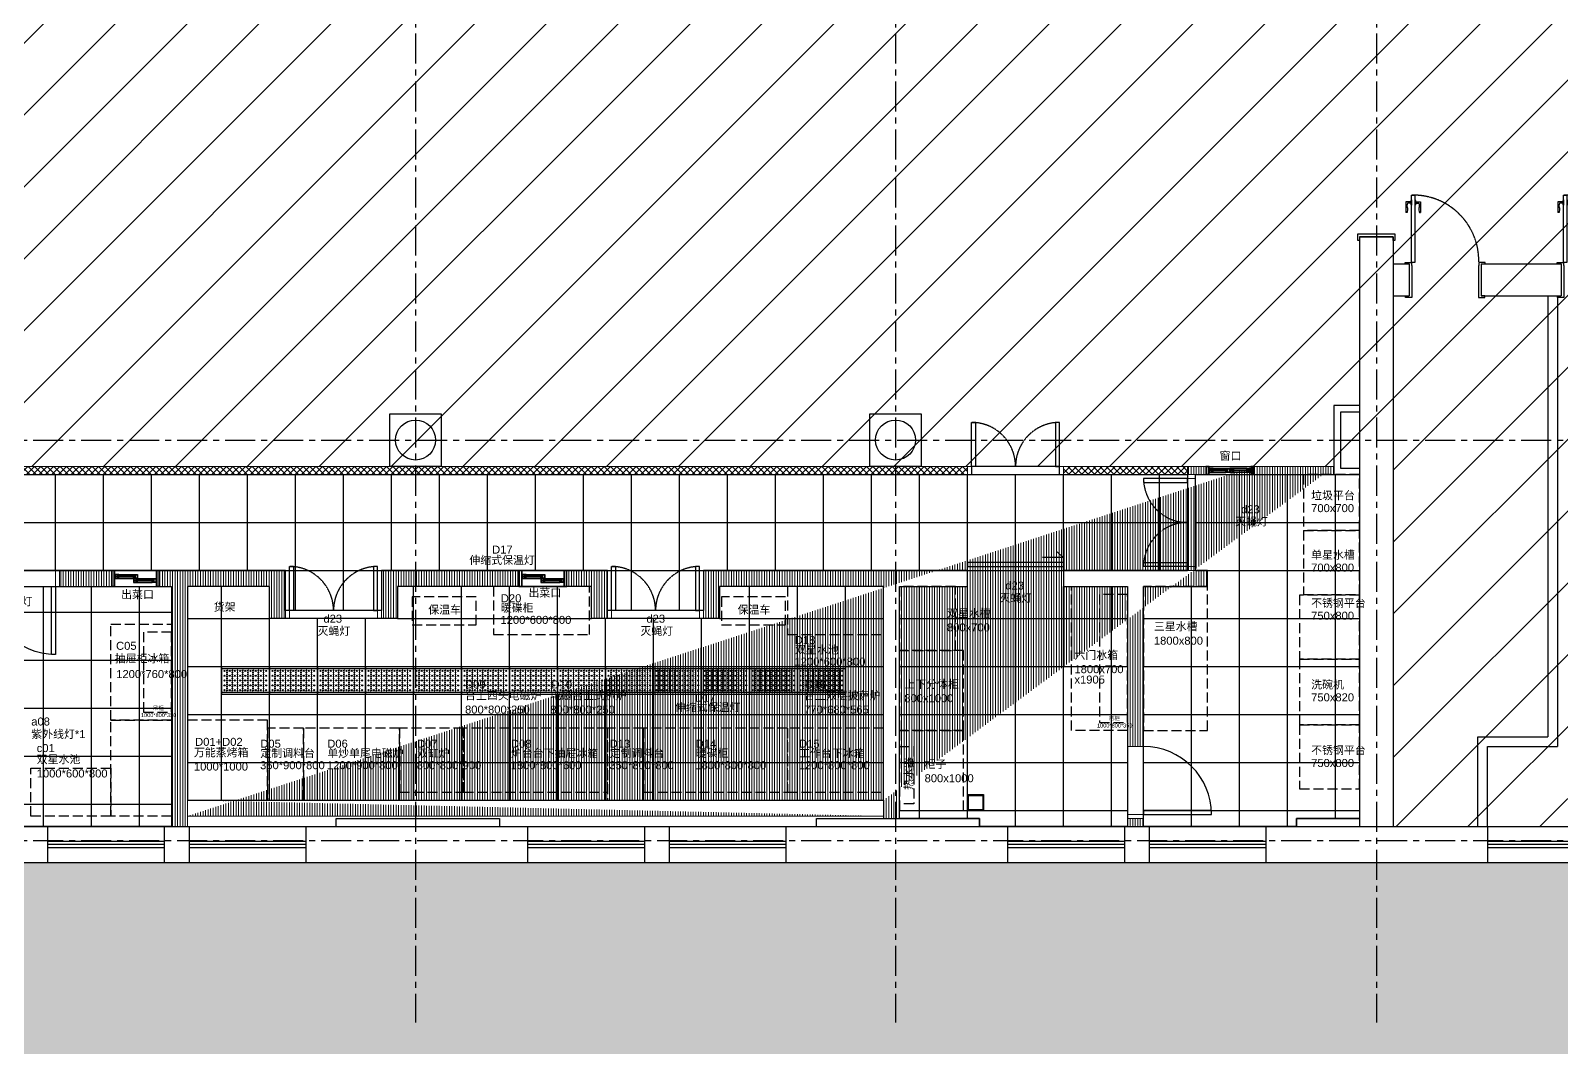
# Model space of a CAD drawing. Header units: millimetres. Extents: x -6033 to 120673, y -4970 to 90533.
# Drawn here: x 73569 to 92702, y 63631 to 76336 of the extents above; entities that cross this region are included whole.
import ezdxf

# ---------------------------------------------------------------- set-up
doc = ezdxf.new("R2010")
doc.units = ezdxf.units.MM
for name, pattern in [('I-AR$0$CENTER', [2, 1.25, -0.25, 0.25, -0.25]), ('I-AR$0$DASH', [0.35, 0.25, -0.1]), ('I-PLAN$0$ACAD_ISO02W100', [15, 12, -3]), ('I-PLAN$0$DASH', [0.35, 0.25, -0.1]), ('I-PLAN$0$I-PLAN$0$DASH', [0.35, 0.25, -0.1])]:
    doc.linetypes.add(name, pattern=pattern)
for name, color, linetype in [('I-AR$0$1-窗', 2, 'Continuous'), ('I-AR$0$9-填充', 8, 'Continuous'), ('I-AR$0$A-stairs', 2, 'Continuous'), ('I-AR$0$D-BASE-INTWALL', 1, 'Continuous'), ('I-AR$0$D-BASE-WALL', 4, 'Continuous'), ('I-AR$0$I—平面—装饰面层线', 4, 'Continuous'), ('I-AR$0$I—平面—门', 1, 'Continuous'), ('I-FLOOR$0$I-FC', 2, 'Continuous'), ('I-FLOOR$0$I-FC-HATCH', 8, 'Continuous'), ('I-FLOOR$0$I-FC-地沟', 8, 'Continuous'), ('I-PLAN$0$I-PL-DOOR', 2, 'Continuous'), ('I-PLAN$0$I-PL-FURN', 1, 'I-PLAN$0$DASH'), ('I-PLAN$0$I-PLAN$0$I-PL-FURN', 1, 'I-PLAN$0$I-PLAN$0$DASH'), ('I-PLAN$0$I—平面—门', 1, 'Continuous'), ('I-PLAN$0$L-ELEV-MARK', 253, 'Continuous')]:
    doc.layers.add(name, color=color, linetype=linetype)
for name, color, linetype, lineweight in [('I-AR$0$GZET_COL_GRID_1-200_轴线', 8, 'I-AR$0$CENTER', 25), ('I-AR$0$I-SCOPE', 252, 'Continuous', 35), ('I-PLAN$0$_ACM-A-WALL-HACH', 251, 'Continuous', 9), ('I-PLAN$0$I-PL-WALL-FHINISH', 73, 'Continuous', 13), ('I-PLAN$0$I-WALL', 6, 'Continuous', 13)]:
    doc.layers.add(name, color=color, linetype=linetype, lineweight=lineweight)
doc.styles.add('I-PLAN$0$Arial', font='ARIALUNI.ttf')
doc.styles.add('I-PLAN$0$I-PLAN$0$Arial', font='ARIALUNI.ttf')
pattern_1 = [(135.545657, (-1830, -52.47619), (-539.999994128, 530.00000522), [7.07139, -1477.92019]), (45, (-1840, -52.476), (20, 10), [7.00372, -21.28055]), (135.545657, (-1840, -52.47619), (-539.999994128, 530.00000522), [7.07139, -1477.92019]), (45, (-1850, -52.476), (20, 10), [7.00372, -21.28055])]

# ---------------------------------------------------------------- blocks, each defined once
blk = doc.blocks.new('I-AR$0$chuanghu1')
for p, q in [((0, 3230), (450, 3230)), ((0, 1770), (450, 1770)), ((0, 1460), (450, 1460)), ((0, 0), (450, 0))]:
    blk.add_line(p, q)
at = {"layer": 'I-AR$0$1-窗'}
for p, q in [((185, 3230), (185, 1770)), ((225, 3230), (225, 1770)), ((265, 3230), (265, 1770)), ((185, 1460), (185, 0)), ((225, 1460), (225, 0)), ((265, 1460), (265, 0))]:
    blk.add_line(p, q, dxfattribs=at)
blk = doc.blocks.new('*U271')
at = {"layer": 'I-AR$0$I—平面—装饰面层线'}
for p, q in [((-35, 120), (-35, -280)), ((865, 120), (865, -280))]:
    blk.add_line(p, q, dxfattribs=at)
for points in [[(-35, 120), (-85, 120), (-85, 140), (-5, 140), (-5, 100), (0, 100), (0, -300), (-80, -300), (-80, -280), (-35, -280)], [(865, 120), (915, 120), (915, 140), (835, 140), (835, 100), (830, 100), (830, -300), (910, -300), (910, -280), (865, -280)]]:
    blk.add_lwpolyline(points, dxfattribs=at)
at = {"layer": 'I-AR$0$I—平面—门'}
for p, q in [((-76, 898), (-76, 765)), ((-16, 898), (-76, 898)), ((-16, 878), (-56, 878)), ((-16, 915), (-16, 861)), ((-16, 915), (-11, 915)), ((-11, 861), (-16, 861)), ((-11, 923), (-11, 853)), ((-11, 923), (-5, 923)), ((-5, 853), (-11, 853)), ((-5, 923), (-5, 853)), ((35, 923), (35, 853)), ((41, 923), (35, 923)), ((35, 853), (41, 853)), ((41, 923), (41, 853)), ((46, 915), (41, 915)), ((41, 861), (46, 861)), ((46, 915), (46, 861)), ((46, 898), (106, 898)), ((46, 878), (86, 878)), ((106, 898), (106, 765)), ((-62, 765), (-76, 765)), ((92, 765), (106, 765))]:
    blk.add_line(p, q, dxfattribs=at)
blk.add_lwpolyline([(-5, 140), (-5, 980), (35, 980), (35, 140)], close=True, dxfattribs=at)
for points in [[(-56, 878, 0.208715), (-56, 817, -0.061819), (-62, 765, -10.704779)], [(86, 878, -0.208715), (85, 817, 0.061819), (92, 765, 10.704779)]]:
    blk.add_lwpolyline(points, format="xyb", dxfattribs=at)
at = {"layer": 'I-AR$0$I—平面—门', "color": 252, "linetype": 'I-AR$0$DASH', "ltscale": 5}
blk.add_arc((17, 162), 818, 358.7056, 91.2944, dxfattribs=at)
blk = doc.blocks.new('I-AR$0$海龙_1211170131')
at = {"layer": 'I-AR$0$GZET_COL_GRID_1-200_轴线', "ltscale": 300}
for p, q in [((78155, 86275), (78155, 63715)), ((84155, 86275), (84155, 63715)), ((90165, 86275), (90165, 63715)), ((-2225, 70995), (116415, 70995)), ((-2225, 65990), (116415, 65990))]:
    blk.add_line(p, q, dxfattribs=at)
blk = doc.blocks.new('I-AR')
at = {"layer": 'I-AR$0$9-填充'}
h = blk.add_hatch(dxfattribs=at)
h.set_pattern_fill('GRASS', color=256, scale=20)
h.set_pattern_definition([(90, (-273251.65, 190733.45), (-359.21024, 359.21024), [95.25, -623.1705]), (45, (-273251.65, 190733.45), (-359.21024, 359.21024), [95.25, -412.75]), (135, (-273251.65, 190733.45), (-359.21024, -359.21024), [95.25, -412.75])])
edge = h.paths.add_edge_path()
edge.add_line((96200, 65940), (67080, 65940))
edge.add_line((67080, 65940), (67099, 65404))
edge.add_arc((66801, 58351), 7060, 59.5558, 87.581, ccw=False)
edge.add_arc((66906, 58690), 6714, -7.2153, 58.8665, ccw=False)
edge.add_arc((66662, 58633), 6950, 311.2034, 353.5092, ccw=False)
edge.add_line((71240, 53404), (71240, 51864))
edge.add_arc((67179, 51841), 4061, -50.8069, 0.3254, ccw=False)
edge.add_arc((73234, 55945), 8047, 244.3074, 262.381)
edge.add_arc((72594, 52652), 4702, 264.7896, 298.7985)
edge.add_arc((72621, 53742), 5671, 293.2518, 330.6093)
edge.add_arc((73251, 52752), 4669, 337.4147, 357.6495)
edge.add_arc((84682, 51783), 6810, 142.3865, 173.4424, ccw=False)
edge.add_arc((84374, 52143), 6348, 93.1554, 143.2683, ccw=False)
edge.add_arc((84659, 52466), 6048, 43.8732, 96.0179, ccw=False)
edge.add_arc((84453, 51890), 6601, -39.7996, 46.2428, ccw=False)
edge.add_arc((81978, 54546), 10214, 299.3577, 317.6421, ccw=False)
edge.add_arc((89995, 40495), 5964, 120.3089, 149.0496)
edge.add_arc((87881, 41846), 3458, 150.2341, 180.1544)
edge.add_arc((85724, 42304), 1382, 199.7699, 246.5201)
edge.add_arc((82877, 37779), 3985, -35.3096, 54.8164, ccw=False)
edge.add_arc((80299, 40761), 7869, 301.8734, 317.8081, ccw=False)
edge.add_arc((84639, 33542), 567, 108.97, 192.3597)
edge.add_arc((84832, 33584), 765, 192.3597, 228.2217)
edge.add_arc((87825, 35942), 4566, 219.8972, 247.6208)
edge.add_arc((89768, 40705), 9710, 247.7173, 260.9368)
edge.add_arc((85124, 20762), 10812, 51.7183, 73.2543, ccw=False)
edge.add_arc((87588, 24099), 6668, 6.6977, 50.5793, ccw=False)
edge.add_line((94211, 24876), (96200, 24876))
edge.add_line((96200, 24876), (96200, 65940))
h.paths.add_polyline_path([(79188, 58195), (76734, 58362), (76901, 60816), (79356, 60649)], flags=16)
h.paths.add_polyline_path([(78974, 58440), (76979, 58576), (77115, 60571), (79111, 60435)], flags=0)
at = {"layer": 'I-AR$0$I-SCOPE'}
h = blk.add_hatch(dxfattribs=at)
h.set_pattern_fill('ANSI31', color=256, scale=200)
h.paths.add_polyline_path([(63300, 72640), (66630, 72640), (66630, 70889), (90600, 70890), (90600, 66390), (96650, 66390), (96650, 24876), (18340, 24876), (18340, 66390), (48090, 66390), (48090, 72640), (51400, 72640), (51400, 72650), (52870, 72650), (52870, 72640), (55240, 72640), (55240, 72790), (59460, 72790), (59460, 72640), (61830, 72640), (61830, 72650), (63300, 72650)], flags=16)
h.paths.add_polyline_path([(7330, 0), (7330, -1770), (11180, -1770), (11180, 0), (18450, 0), (18450, 2900), (27550, 2900), (27550, 18090), (37037, 18090), (37037, 17350), (96200, 17350), (96200, 18120), (114640, 18120), (114640, 84500), (0, 84500), (0, 0)])
at = {"layer": 'I-AR$0$A-stairs'}
blk.add_arc((66906, 58690), 6714, 352.7599, 58.8533, dxfattribs=at)
at = {"layer": 'I-AR$0$D-BASE-INTWALL'}
blk.add_lwpolyline([(90180, 71650), (89860, 71650), (89860, 70790), (90180, 70790)], dxfattribs=at)
for points in [[(78055, 70895), (78705, 70895), (78705, 71545), (78055, 71545)], [(84055, 70895), (84705, 70895), (84705, 71545), (84055, 71545)]]:
    blk.add_lwpolyline(points, close=True, dxfattribs=at)
at = {"layer": 'I-AR$0$D-BASE-WALL'}
for p, q in [((90180, 73760), (90180, 66390)), ((90180, 73760), (90600, 73760)), ((90600, 73760), (90600, 66390)), ((90600, 73420), (90800, 73420)), ((90800, 73420), (90800, 73020)), ((91700, 73420), (92700, 73420)), ((91700, 73420), (91700, 73020)), ((92700, 73420), (92700, 73020)), ((90600, 73020), (90800, 73020)), ((91700, 73020), (92700, 73020)), ((92535, 73020), (92535, 67510)), ((92655, 73020), (92655, 67390)), ((91660, 66390), (91660, 67510)), ((91660, 67510), (92535, 67510)), ((91780, 66390), (91780, 67390)), ((91780, 67390), (92655, 67390)), ((66630, 66390), (96120, 66390)), ((64615, 65940), (96200, 65940))]:
    blk.add_line(p, q, dxfattribs=at)
for points in [[(90180, 73760), (90180, 73715), (90160, 73715), (90160, 73795), (90620, 73795), (90620, 73715), (90600, 73715), (90600, 73760), (90180, 73760)], [(90180, 71570), (89940, 71570), (89940, 70870), (90180, 70870)], [(77390, 66390), (77390, 66490), (79430, 66490), (79430, 66390)], [(83390, 66390), (83390, 66490), (85430, 66490), (85430, 66390)], [(89390, 66390), (89390, 66490), (90180, 66490)]]:
    blk.add_lwpolyline(points, dxfattribs=at)
for centre in [(78380, 71220), (84380, 71220)]:
    blk.add_circle(centre, 250, dxfattribs=at)
for p in [(90835, 73300), (92735, 73300)]:
    blk.add_blockref('*U271', p, dxfattribs=at)
at = {"layer": 'I-AR$0$D-BASE-WALL', "rotation": 270}
for p in [(73780, 66390), (79780, 66390), (85780, 66390), (91780, 66390)]:
    blk.add_blockref('I-AR$0$chuanghu1', p, dxfattribs=at)
at = {"layer": 'I-AR$0$GZET_COL_GRID_1-200_轴线'}
blk.add_blockref('I-AR$0$海龙_1211170131', (225, 225), dxfattribs=at)
blk = doc.blocks.new('I-PLAN$0$A$Cb0921e6b')
at = {"layer": 'I-PLAN$0$I-PL-WALL-FHINISH'}
for points in [[(0, 0), (50, 0), (50, 100), (0, 100)], [(1200, 0), (1150, 0), (1150, 100), (1200, 100)]]:
    blk.add_lwpolyline(points, close=True, dxfattribs=at)
at = {"layer": 'I-PLAN$0$I—平面—门'}
for points in [[(50, 650), (100, 650), (100, 100), (50, 100)], [(1150, 650), (1100, 650), (1100, 100), (1150, 100)]]:
    blk.add_lwpolyline(points, close=True, dxfattribs=at)
at = {"layer": 'I-PLAN$0$I—平面—门', "color": 252, "linetype": 'I-PLAN$0$DASH', "ltscale": 5}
for centre, start, end in [((50, 100), 0, 90), ((1150, 100), 90, 180)]:
    blk.add_arc(centre, 550, start, end, dxfattribs=at)
blk = doc.blocks.new('I-PLAN$0$A$C3849a8ba')
at = {"layer": 'I-PLAN$0$I-PL-WALL-FHINISH'}
blk.add_lwpolyline([(0, -200), (50, -200), (50, 0), (0, 0)], close=True, dxfattribs=at)
at = {"layer": 'I-PLAN$0$I—平面—门'}
blk.add_lwpolyline([(50, -1050), (100, -1050), (100, -200), (50, -200)], close=True, dxfattribs=at)
at = {"layer": 'I-PLAN$0$L-ELEV-MARK'}
blk.add_arc((50, -200), 850, 270, 0, dxfattribs=at)
blk = doc.blocks.new('I-PLAN$0$K_0106232141')
at = {"layer": 'I-PLAN$0$I-PL-FURN', "linetype": 'ByBlock', "ltscale": 62}
h = blk.add_hatch(dxfattribs=at)
h.set_pattern_fill('玻璃截面', color=8, scale=10)
h.set_pattern_definition([(135.545657, (-1830, -77.47619), (-539.999994128, 530.00000522), [7.07139, -1477.92019]), (45, (-1840, -77.476), (20, 10), [7.00372, -21.28055]), (135.545657, (-1840, -77.47619), (-539.999994128, 530.00000522), [7.07139, -1477.92019]), (45, (-1850, -77.476), (20, 10), [7.00372, -21.28055])])
h.paths.add_polyline_path([(-224, -80), (-11, -80), (-10, -79), (-10, -71), (-11, -70), (-224, -70), (-225, -71), (-225, -79)])
h = blk.add_hatch(dxfattribs=at)
h.set_pattern_fill('玻璃截面', color=8, scale=10)
h.set_pattern_definition([(135.545657, (-1595, -127.47619), (-539.999994128, 530.00000522), [7.07139, -1477.92019]), (45, (-1605, -127.476), (20, 10), [7.00372, -21.28055]), (135.545657, (-1605, -127.47619), (-539.999994128, 530.00000522), [7.07139, -1477.92019]), (45, (-1615, -127.476), (20, 10), [7.00372, -21.28055])])
h.paths.add_polyline_path([(11, -130), (224, -130), (225, -129), (225, -121), (224, -120), (11, -120), (10, -121), (10, -129)])
at = {"layer": 'I-PLAN$0$I-PL-FURN', "color": 8, "linetype": 'ByBlock', "ltscale": 62}
for p, q in [((-260, 0), (260, 0)), ((-225, -80), (-230, -70)), ((-230, -80), (-225, -70)), ((-225, -71), (-10, -71)), ((-225, -79), (-10, -79)), ((-210, -50), (-25, -50)), ((-210, -100), (-25, -100)), ((-5, -80), (-10, -70)), ((-10, -80), (-5, -70)), ((10, -130), (5, -120)), ((5, -130), (10, -120)), ((10, -121), (225, -121)), ((10, -129), (225, -129)), ((25, -100), (210, -100)), ((25, -150), (210, -150)), ((230, -130), (225, -120)), ((225, -130), (230, -120)), ((-260, -200), (260, -200))]:
    blk.add_line(p, q, dxfattribs=at)
for points in [[(-300, -200), (-260, -200), (-260, 0), (-300, 0)], [(-295, -195), (-265, -195), (-265, -5), (-295, -5)], [(-260, -100), (-210, -100), (-210, -80), (-230, -80), (-230, -70), (-210, -70), (-210, -50), (-260, -50)], [(-255, -95), (-215, -95), (-215, -85), (-235, -85), (-235, -65), (-215, -65), (-215, -55), (-255, -55)], [(-230, -80), (-225, -80), (-225, -70), (-230, -70)], [(-224, -80), (-11, -80), (-10, -79), (-10, -71), (-11, -70), (-224, -70), (-225, -71), (-225, -79)], [(25, -100), (-25, -100), (-25, -80), (-5, -80), (-5, -70), (-25, -70), (-25, -50), (25, -50)], [(-25, -150), (25, -150), (25, -130), (5, -130), (5, -120), (25, -120), (25, -100), (-25, -100)], [(20, -95), (-20, -95), (-20, -85), (0, -85), (0, -65), (-20, -65), (-20, -55), (20, -55)], [(-20, -145), (20, -145), (20, -135), (0, -135), (0, -115), (20, -115), (20, -105), (-20, -105)], [(-5, -80), (-10, -80), (-10, -70), (-5, -70)], [(5, -130), (10, -130), (10, -120), (5, -120)], [(11, -130), (224, -130), (225, -129), (225, -121), (224, -120), (11, -120), (10, -121), (10, -129)], [(260, -150), (210, -150), (210, -130), (230, -130), (230, -120), (210, -120), (210, -100), (260, -100)], [(255, -145), (215, -145), (215, -135), (235, -135), (235, -115), (215, -115), (215, -105), (255, -105)], [(230, -130), (225, -130), (225, -120), (230, -120)], [(260, -200), (300, -200), (300, 0), (260, 0)], [(265, -195), (295, -195), (295, -5), (265, -5)]]:
    blk.add_lwpolyline(points, close=True, dxfattribs=at)
blk = doc.blocks.new('I-PLAN$0$K_0106232260')
at = {"layer": 'I-PLAN$0$I-PL-FURN', "linetype": 'ByBlock', "ltscale": 62}
h = blk.add_hatch(dxfattribs=at)
h.set_pattern_fill('玻璃截面', color=8, scale=10)
h.set_pattern_definition(pattern_1)
h.paths.add_polyline_path([(-224, -55), (-36, -55), (-35, -54), (-35, -46), (-36, -45), (-224, -45), (-225, -46), (-225, -54)])
h = blk.add_hatch(dxfattribs=at)
h.set_pattern_fill('玻璃截面', color=8, scale=10)
h.set_pattern_definition(pattern_1)
h.paths.add_polyline_path([(224, -55), (36, -55), (35, -54), (35, -46), (36, -45), (224, -45), (225, -46), (225, -54)])
at = {"layer": 'I-PLAN$0$I-PL-FURN', "color": 8, "linetype": 'ByBlock', "ltscale": 62}
for p, q in [((-260, 0), (260, 0)), ((-260, -100), (260, -100)), ((-225, -55), (-230, -45)), ((-230, -55), (-225, -45)), ((-225, -46), (-35, -46)), ((-225, -54), (-35, -54)), ((-210, -25), (-50, -25)), ((-210, -75), (-50, -75)), ((-30, -55), (-35, -45)), ((-35, -55), (-30, -45)), ((30, -55), (35, -45)), ((35, -55), (30, -45)), ((225, -46), (35, -46)), ((225, -54), (35, -54)), ((210, -25), (50, -25)), ((210, -75), (50, -75)), ((225, -55), (230, -45)), ((230, -55), (225, -45))]:
    blk.add_line(p, q, dxfattribs=at)
for points in [[(-300, -100), (-260, -100), (-260, 0), (-300, 0)], [(-295, -95), (-265, -95), (-265, -5), (-295, -5)], [(-260, -75), (-210, -75), (-210, -55), (-230, -55), (-230, -45), (-210, -45), (-210, -25), (-260, -25)], [(-255, -70), (-215, -70), (-215, -60), (-235, -60), (-235, -40), (-215, -40), (-215, -30), (-255, -30)], [(-230, -55), (-225, -55), (-225, -45), (-230, -45)], [(-224, -55), (-36, -55), (-35, -54), (-35, -46), (-36, -45), (-224, -45), (-225, -46), (-225, -54)], [(0, -75), (-50, -75), (-50, -55), (-30, -55), (-30, -45), (-50, -45), (-50, -25), (0, -25)], [(-5, -70), (-45, -70), (-45, -60), (-25, -60), (-25, -40), (-45, -40), (-45, -30), (-5, -30)], [(-30, -55), (-35, -55), (-35, -45), (-30, -45)], [(0, -75), (50, -75), (50, -55), (30, -55), (30, -45), (50, -45), (50, -25), (0, -25)], [(5, -70), (45, -70), (45, -60), (25, -60), (25, -40), (45, -40), (45, -30), (5, -30)], [(30, -55), (35, -55), (35, -45), (30, -45)], [(224, -55), (36, -55), (35, -54), (35, -46), (36, -45), (224, -45), (225, -46), (225, -54)], [(260, -75), (210, -75), (210, -55), (230, -55), (230, -45), (210, -45), (210, -25), (260, -25)], [(255, -70), (215, -70), (215, -60), (235, -60), (235, -40), (215, -40), (215, -30), (255, -30)], [(230, -55), (225, -55), (225, -45), (230, -45)], [(260, -100), (300, -100), (300, 0), (260, 0)], [(265, -95), (295, -95), (295, -5), (265, -5)]]:
    blk.add_lwpolyline(points, close=True, dxfattribs=at)
blk = doc.blocks.new('I-PLAN')
at = {"layer": 'I-PLAN$0$_ACM-A-WALL-HACH'}
h = blk.add_hatch(dxfattribs=at)
h.set_pattern_fill('多孔材料', color=256, scale=20, pattern_type=2)
h.set_pattern_definition([(45, (136296.48, -6509.47), (-40.00004, 40.00004), []), (135, (136296.48, -6509.47), (-40.00004, -40.00004), [])])
h.paths.add_polyline_path([(85280, 70890), (85280, 70790), (66970, 70790), (66970, 70890)])
h = blk.add_hatch(dxfattribs=at)
h.set_pattern_fill('ANSI31', color=256, scale=10, angle=45)
h.paths.add_polyline_path([(88260, 70790), (88260, 70890), (88030, 70890), (88030, 70790), (88230, 70790)], flags=17)
h.paths.add_polyline_path([(79672, 69390), (78155, 69390), (78155, 68990), (77955, 68990), (77955, 69590), (79672, 69590)], flags=17)
h.paths.add_polyline_path([(80272, 69390), (80272, 69590), (80780, 69590), (80780, 68990), (80580, 68990), (80580, 69390)], flags=17)
h.paths.add_polyline_path([(74580, 69590), (73930, 69590), (73930, 69390), (74580, 69390)])
h.paths.add_polyline_path([(68780, 69590), (69430, 69590), (69430, 69390), (68780, 69390)])
h.paths.add_polyline_path([(87280, 66490), (87480, 66490), (87480, 66390), (87280, 66390)])
h.paths.add_polyline_path([(82180, 68990), (82180, 69390), (84230, 69390), (84230, 66490), (84430, 66490), (84430, 69390), (85280, 69390), (85280, 69590), (81980, 69590), (81980, 68990)])
h.paths.add_polyline_path([(87480, 67390), (87480, 69390), (88280, 69390), (88280, 69590), (88080, 69590), (86480, 69590), (86480, 69390), (87280, 69390), (87280, 67390)], flags=17)
h.paths.add_polyline_path([(72130, 68170), (72130, 66490), (72330, 66490), (72330, 67870), (73130, 67870), (73130, 68070), (72330, 68070), (72330, 68170)])
h.paths.add_polyline_path([(71230, 68170), (71230, 66390), (71030, 66390), (71030, 67870), (70230, 67870), (70230, 68070), (71030, 68070), (71030, 68170)])
h.paths.add_polyline_path([(72130, 69070), (72330, 69070), (72330, 69390), (73030, 69390), (73030, 69590), (72130, 69590)])
h.paths.add_polyline_path([(71230, 69070), (71030, 69070), (71030, 69390), (70330, 69390), (70330, 69590), (71230, 69590)])
h.paths.add_polyline_path([(67800, 69490), (67830, 69490), (67830, 69590), (67800, 69590)], flags=17)
h.paths.add_polyline_path([(76755, 69590), (75180, 69590), (75180, 69390), (75330, 69390), (75330, 66390), (75530, 66390), (75530, 69390), (76555, 69390), (76555, 68990), (76755, 68990)])
h.paths.add_polyline_path([(68180, 69590), (68180, 69390), (68030, 69390), (68030, 66520), (67780, 66520), (67780, 66390), (67400, 66390), (67400, 66720), (67830, 66720), (67830, 69590)])
edge = h.paths.add_edge_path()
edge.add_line((89860, 70890), (88860, 70890))
edge.add_line((75530, 66520), (84230, 66520))
edge.add_line((75530, 66720), (84230, 66720))
h = blk.add_hatch(dxfattribs=at)
h.set_pattern_fill('多孔材料', color=256, scale=20, pattern_type=2)
h.set_pattern_definition([(45, (205307.41, 63794.31), (-40.00004, 40.00004), []), (135, (205307.41, 63794.31), (-40.00004, -40.00004), [])])
h.paths.add_polyline_path([(88030, 70790), (86480, 70790), (86480, 70890), (88030, 70890)])
h = blk.add_hatch(dxfattribs=at)
h.set_pattern_fill('ANSI31', color=256, scale=10, angle=45)
edge = h.paths.add_edge_path()
edge.add_line((89860, 70890), (88860, 70890))
edge.add_line((88860, 70890), (88860, 70790))
edge.add_line((88860, 70790), (89860, 70790))
edge.add_line((89860, 70790), (89860, 70890))
at = {"layer": 'I-PLAN$0$I-PL-DOOR'}
blk.add_lwpolyline([(85280, 69640), (86480, 69640), (86480, 69690), (85280, 69690)], close=True, dxfattribs=at)
blk.add_lwpolyline([(86217, 69755), (86472, 69755), (86400, 69825)], dxfattribs=at)
at = {"layer": 'I-PLAN$0$I-PL-FURN', "ltscale": 500}
blk.add_line((87280, 69390), (87280, 67390), dxfattribs=at)
for points in [[(89480, 70790), (89480, 70090), (90180, 70090), (90180, 70790)], [(89480, 70090), (89480, 69290), (90180, 69290), (90180, 70090)], [(79355, 69390), (79355, 68790), (80555, 68790), (80555, 69390)], [(83030, 69390), (83030, 68790), (84230, 68790), (84230, 69390)], [(84430, 68590), (85130, 68590), (85130, 69390), (84430, 69390)], [(87280, 67590), (86580, 67590), (86580, 69390), (87280, 69390)], [(86930, 67690), (87280, 67690), (87280, 69290), (86930, 69290)], [(87480, 67590), (88280, 67590), (88280, 69390), (87480, 69390)], [(89430, 68483), (90180, 68483), (90180, 69283), (89430, 69283)], [(78339, 68910), (79139, 68910), (79139, 69260), (78339, 69260)], [(82206, 68910), (83006, 68910), (83006, 69260), (82206, 69260)], [(74570, 67720), (74570, 68920), (75330, 68920), (75330, 67720)], [(74980, 67820), (75330, 67820), (75330, 68820), (74980, 68820)], [(84430, 67590), (85230, 67590), (85230, 68590), (84430, 68590)], [(89430, 67663), (90180, 67663), (90180, 68483), (89430, 68483)], [(74570, 66520), (74570, 67720), (75330, 67720), (75330, 66520)], [(75530, 66720), (76530, 66720), (76530, 67720), (75530, 67720)], [(76530, 66720), (76980, 66720), (76980, 67620), (76530, 67620)], [(76980, 66720), (78180, 66720), (78180, 67620), (76980, 67620)], [(78180, 66820), (78980, 66820), (78980, 67620), (78180, 67620)], [(78980, 66820), (80780, 66820), (80780, 67620), (78980, 67620)], [(80780, 66720), (81230, 66720), (81230, 67620), (80780, 67620)], [(81230, 66820), (83030, 66820), (83030, 67620), (81230, 67620)], [(83030, 66820), (84230, 66820), (84230, 67620), (83030, 67620)], [(84430, 66590), (85230, 66590), (85230, 67590), (84430, 67590)], [(89430, 66863), (90180, 66863), (90180, 67663), (89430, 67663)], [(74570, 67120), (74570, 66520), (73570, 66520), (73570, 67120)]]:
    blk.add_lwpolyline(points, close=True, dxfattribs=at)
at = {"layer": 'I-PLAN$0$I-PLAN$0$I-PL-FURN', "ltscale": 500}
blk.add_lwpolyline([(84430, 67392), (84608, 67392), (84608, 66674), (84430, 66674)], close=True, dxfattribs=at)
at = {"layer": 'I-PLAN$0$I-WALL'}
for points in [[(85280, 70890), (85280, 70790), (66970, 70790), (66970, 70890), (85280, 70890)], [(88260, 70790), (88260, 70890), (88030, 70890), (88030, 70790), (88230, 70790), (88230, 70790), (88260, 70790)], [(89860, 70890), (88860, 70890), (88860, 70790), (89860, 70790), (89860, 70890)], [(75180, 69390), (75330, 69390), (75330, 66390), (75530, 66390), (75530, 69390), (76555, 69390), (76555, 68990), (76755, 68990), (76755, 69590)], [(76755, 69590), (75180, 69590), (75180, 69390)], [(79672, 69390), (78155, 69390), (78155, 68990), (77955, 68990), (77955, 69590), (79672, 69590), (79672, 69390)], [(80272, 69390), (80272, 69590), (80780, 69590), (80780, 68990), (80580, 68990), (80580, 69390), (80272, 69390)], [(82180, 68990), (82180, 69390), (84230, 69390), (84230, 66490), (84430, 66490), (84430, 69390), (85280, 69390), (85280, 69590), (81980, 69590), (81980, 68990), (82180, 68990)], [(75530, 66720), (84230, 66720)], [(75530, 66520), (84230, 66520)]]:
    blk.add_lwpolyline(points, dxfattribs=at)
for points in [[(88030, 70790), (86480, 70790), (86480, 70890), (88030, 70890)], [(74580, 69590), (73930, 69590), (73930, 69390), (74580, 69390)], [(87480, 67390), (87480, 69390), (88280, 69390), (88280, 69590), (88080, 69590), (88080, 69590), (86480, 69590), (86480, 69390), (87280, 69390), (87280, 67390)], [(87280, 66490), (87480, 66490), (87480, 66390), (87280, 66390)]]:
    blk.add_lwpolyline(points, close=True, dxfattribs=at)
at = {"xscale": -1}
blk.add_blockref('I-PLAN$0$A$C3849a8ba', (73930, 69590), dxfattribs=at)
for p in [(76755, 68990), (80780, 68990)]:
    blk.add_blockref('I-PLAN$0$A$Cb0921e6b', p)
at = {"layer": 'I-PLAN$0$I-PL-FURN', "linetype": 'ByBlock'}
for name, p in [('I-PLAN$0$K_0106232260', (88560, 70890)), ('I-PLAN$0$K_0106232141', (74880, 69590)), ('I-PLAN$0$K_0106232141', (79972, 69590))]:
    blk.add_blockref(name, p, dxfattribs=at)
at = {"layer": 'I-PLAN$0$L-ELEV-MARK'}
blk.add_blockref('I-PLAN$0$A$Cb0921e6b', (85280, 70790), dxfattribs=at)
at = {"layer": 'I-PLAN$0$L-ELEV-MARK', "rotation": 90}
for name, p in [('I-PLAN$0$A$Cb0921e6b', (88130, 69590)), ('I-PLAN$0$A$C3849a8ba', (87280, 66491))]:
    blk.add_blockref(name, p, dxfattribs=at)
at = {"layer": 'I-PLAN$0$I-PL-FURN', "linetype": 'I-PLAN$0$ACAD_ISO02W100', "attachment_point": 1, "style": 'I-PLAN$0$Arial'}
for s, insert, char_height, width in [('{\\fArial Unicode MS|b0|i0|c134|p34;窗口}', (88431, 71072), 100, 151170.17), ('{\\fArial Unicode MS|b0|i0|c134|p34;垃圾平台}', (89575, 70578), 100, 151170.17), ('{\\fArial Unicode MS|b0|i0|c134|p34;700x700}', (89575, 70419), 100, 151170.17), ('灭蝇灯', (88625, 70251), 100, 151170.17), ('{\\fArial Unicode MS|b0|i0|c134|p34;d23\\P}', (88699, 70405), 100, 302840.33), ('D17', (79337, 69901), 100, 151170.17), ('{\\fArial Unicode MS|b0|i0|c134|p34;单星水槽}', (89575, 69835), 100, 151170.17), ('{\\fArial Unicode MS|b0|i0|c134|p34;伸缩式保温灯\\P}', (79053, 69769), 100, 302840.33), ('{\\fArial Unicode MS|b0|i0|c134|p34;700x800}', (89575, 69676), 100, 151170.17), ('{\\fArial Unicode MS|b0|i0|c134|p34;d23\\P}', (85752, 69452), 100, 302840.33), ('灭蝇灯', (73183, 69253), 100, 151170.17), ('{\\fArial Unicode MS|b0|i0|c134|p34;出菜口}', (74700, 69340), 100, 151170.17), ('D20', (79446, 69293), 100, 151170.17), ('{\\fArial Unicode MS|b0|i0|c134|p34;出菜口}', (79792, 69361), 100, 151170.17), ('灭蝇灯', (85678, 69298), 100, 151170.17), ('货架', (75857, 69185), 100, 151170.17), ('{\\fArial Unicode MS|b0|i0|c134|p34;保温车}', (78539, 69150), 100, 151170.17), ('暖碟柜', (79446, 69174), 100, 151170.17), ('{\\fArial Unicode MS|b0|i0|c134|p34;保温车}', (82406, 69150), 100, 151170.17), ('{\\fArial Unicode MS|b0|i0|c134|p34;双星水槽}', (85023, 69106), 100, 151170.17), ('{\\fArial Unicode MS|b0|i0|c134|p34;不锈钢平台}', (89575, 69234), 100, 151170.17), ('{\\fArial Unicode MS|b0|i0|c134|p34;750x800}', (89575, 69075), 100, 151170.17), ('灭蝇灯', (77155, 68884), 100, 151170.17), ('{\\fArial Unicode MS|b0|i0|c134|p34;d23\\P}', (77229, 69038), 100, 302840.33), ('1200*600*800', (79442, 69023), 100, 151170.17), ('灭蝇灯', (81191, 68884), 100, 151170.17), ('{\\fArial Unicode MS|b0|i0|c134|p34;d23\\P}', (81266, 69038), 100, 302840.33), ('{\\fArial Unicode MS|b0|i0|c134|p34;800x700}', (85023, 68929), 100, 151170.17), ('{\\fArial Unicode MS|b0|i0|c134|p34;三星水槽}', (87609, 68940), 100, 151170.17), ('C05', (74637, 68699), 100, 151170.17), ('D18', (83121, 68771), 100, 151170.17), ('{\\fArial Unicode MS|b0|i0|c134|p34;1800x800}', (87609, 68763), 100, 151170.17), ('抽屉柜冰箱', (74621, 68540), 100, 151170.17), ('双星水池', (83121, 68652), 100, 151170.17), ('1200*600*800', (83117, 68501), 100, 151170.17), ('{\\fArial Unicode MS|b0|i0|c134|p34;六门冰箱}', (86616, 68583), 100, 151170.17), ('1200*760*800', (74639, 68346), 100, 151170.17), ('{\\fArial Unicode MS|b0|i0|c134|p34;1800x700}', (86616, 68407), 100, 151170.17), ('D09', (78999, 68216), 100, 151170.17), ('D10', (80080, 68216), 100, 151170.17), ('D16', (83254, 68216), 100, 151170.17), ('{\\fArial Unicode MS|b0|i0|c134|p34;上下分体柜}', (84490, 68220), 100, 151170.17), ('{\\fArial Unicode MS|b0|i0|c134|p34;x1905}', (86616, 68277), 100, 151170.17), ('{\\fArial Unicode MS|b0|i0|c134|p34;洗碗机}', (89575, 68214), 100, 151170.17), ('台上四头电磁炉', (78999, 68078), 100, 151170.17), ('电磁台上式扒炉', (80064, 68078), 100, 151170.17), ('伸缩式保温灯', (81622, 67931), 100, 151170.17), ('D17', (81874, 68050), 100, 151170.17), ('{\\fArial Unicode MS|b0|i0|c134|p34;台上双层披萨炉\\P}', (83238, 68078), 100, 302840.33), ('{\\fArial Unicode MS|b0|i0|c134|p34;800x1000}', (84490, 68044), 100, 151170.17), ('{\\fArial Unicode MS|b0|i0|c134|p34;750x820}', (89575, 68055), 100, 151170.17), ('a08', (73577, 67753), 100, 151170.17), ('1000*800*350', (74948, 67808), 50, 75585.08), ('吊柜', (75094, 67897), 50, 75585.08), ('800*800*250', (78999, 67902), 100, 151170.17), ('{\\fArial Unicode MS|b0|i0|c134|p34;800*800*250\\P}', (80064, 67902), 100, 302840.33), ('770*680*565', (83238, 67902), 100, 151170.17), ('吊柜', (87044, 67767), 50, 75585.08), ('紫外线灯*1', (73577, 67595), 100, 151170.17), ('1000*800*350', (86898, 67678), 50, 75585.08), ('{\\fArial Unicode MS|b0|i0|c134|p34;c01\\P}', (73645, 67421), 100, 302840.33), ('万能蒸烤箱', (75610, 67367), 100, 151170.17), ('D01+D02', (75625, 67499), 100, 151170.17), ('{\\fArial Unicode MS|b0|i0|c134|p34;定制调料台}', (76440, 67357), 100, 151170.17), ('D05', (76440, 67476), 100, 151170.17), ('单炒单尾电磁炉', (77277, 67357), 100, 151170.17), ('D06', (77277, 67476), 100, 151170.17), ('{\\fArial Unicode MS|b0|i0|c134|p34;双缸炉}', (78398, 67357), 100, 151170.17), ('D07', (78398, 67476), 100, 151170.17), ('{\\fArial Unicode MS|b0|i0|c134|p34;炉台台下抽屉冰箱\\P}', (79573, 67357), 100, 302840.33), ('D08', (79573, 67476), 100, 151170.17), ('{\\fArial Unicode MS|b0|i0|c134|p34;定制调料台\\P}', (80806, 67357), 100, 302840.33), ('D13', (80806, 67476), 100, 151170.17), ('{\\fArial Unicode MS|b0|i0|c134|p34;暖碟柜\\P}', (81882, 67357), 100, 302840.33), ('D14', (81882, 67476), 100, 151170.17), ('{\\fArial Unicode MS|b0|i0|c134|p34;工作台下冰箱\\P}', (83175, 67357), 100, 302840.33), ('D15', (83175, 67476), 100, 151170.17), ('{\\fArial Unicode MS|b0|i0|c134|p34;不锈钢平台}', (89575, 67394), 100, 151170.17), ('双星水池', (73645, 67280), 100, 151170.17), ('1000*1000', (75610, 67190), 100, 151170.17), ('350*900*800', (76437, 67207), 100, 151170.17), ('1200*900*800', (77273, 67207), 100, 151170.17), ('800*800*900', (78394, 67207), 100, 151170.17), ('1800*800*600', (79569, 67207), 100, 151170.17), ('350*800*800', (80802, 67207), 100, 151170.17), ('1800*800*800', (81878, 67207), 100, 151170.17), ('1200*800*800', (83171, 67207), 100, 151170.17), ('{\\fArial Unicode MS|b0|i0|c134|p34;柜子}', (84743, 67220), 100, 151170.17), ('{\\fArial Unicode MS|b0|i0|c134|p34;750x800}', (89575, 67235), 100, 151170.17), ('1000*600*800', (73645, 67104), 100, 151170.17), ('{\\fArial Unicode MS|b0|i0|c134|p34;800x1000}', (84743, 67044), 100, 151170.17)]:
    blk.add_mtext(s, dxfattribs=dict(at, insert=insert, char_height=char_height, width=width))
at = {"layer": 'I-PLAN$0$I-PLAN$0$I-PL-FURN', "ltscale": 500, "insert": (84493, 66848), "char_height": 100, "attachment_point": 1, "rotation": 90, "style": 'I-PLAN$0$I-PLAN$0$Arial'}
blk.add_mtext_dynamic_manual_height_columns('热水器', width=151170.17, gutter_width=500, heights=[110], dxfattribs=at)
blk = doc.blocks.new('I-FLOOR$0$08-生活服务中心辅楼平面图$0$Trench08R$C2E8DE851')
for p, q in [((0, 0), (600, 0)), ((0, 0), (0, -350)), ((600, 0), (600, -350)), ((0, -25), (600, -25)), ((600, -325), (0, -325)), ((600, -350), (0, -350))]:
    blk.add_line(p, q)
at = {"color": 251}
for p, q in [((64, -51), (72, -44)), ((64, -76), (72, -69)), ((64, -101), (72, -94)), ((64, -126), (72, -119)), ((64, -151), (72, -144)), ((64, -176), (72, -169)), ((75, -48), (68, -55)), ((75, -73), (68, -80)), ((75, -98), (68, -105)), ((75, -123), (68, -130)), ((75, -148), (68, -155)), ((75, -173), (68, -180)), ((129, -51), (136, -44)), ((129, -76), (136, -69)), ((129, -101), (136, -94)), ((129, -126), (136, -119)), ((129, -151), (136, -144)), ((129, -176), (136, -169)), ((140, -48), (133, -55)), ((140, -73), (133, -80)), ((140, -98), (133, -105)), ((140, -123), (133, -130)), ((140, -148), (133, -155)), ((140, -173), (133, -180)), ((194, -51), (201, -44)), ((194, -76), (201, -69)), ((194, -101), (201, -94)), ((194, -126), (201, -119)), ((194, -151), (201, -144)), ((194, -176), (201, -169)), ((205, -48), (198, -55)), ((205, -73), (198, -80)), ((205, -98), (198, -105)), ((205, -123), (198, -130)), ((205, -148), (198, -155)), ((205, -173), (198, -180)), ((259, -51), (266, -44)), ((259, -76), (266, -69)), ((259, -101), (266, -94)), ((259, -126), (266, -119)), ((259, -151), (266, -144)), ((259, -176), (266, -169)), ((270, -48), (263, -55)), ((270, -73), (263, -80)), ((270, -98), (263, -105)), ((270, -123), (263, -130)), ((270, -148), (263, -155)), ((270, -173), (263, -180)), ((324, -51), (332, -44)), ((324, -76), (332, -69)), ((324, -101), (332, -94)), ((324, -126), (332, -119)), ((324, -151), (332, -144)), ((324, -176), (332, -169)), ((335, -48), (328, -55)), ((335, -73), (328, -80)), ((335, -98), (328, -105)), ((335, -123), (328, -130)), ((335, -148), (328, -155)), ((335, -173), (328, -180)), ((389, -51), (397, -44)), ((389, -76), (397, -69)), ((389, -101), (397, -94)), ((389, -126), (397, -119)), ((389, -151), (397, -144)), ((389, -176), (397, -169)), ((400, -48), (393, -55)), ((400, -73), (393, -80)), ((400, -98), (393, -105)), ((400, -123), (393, -130)), ((400, -148), (393, -155)), ((400, -173), (393, -180)), ((455, -51), (462, -44)), ((455, -76), (462, -69)), ((455, -101), (462, -94)), ((455, -126), (462, -119)), ((455, -151), (462, -144)), ((455, -176), (462, -169)), ((465, -48), (458, -55)), ((465, -73), (458, -80)), ((465, -98), (458, -105)), ((465, -123), (458, -130)), ((465, -148), (458, -155)), ((465, -173), (458, -180)), ((519, -51), (526, -44)), ((519, -76), (526, -69)), ((519, -101), (526, -94)), ((519, -126), (526, -119)), ((519, -151), (526, -144)), ((519, -176), (526, -169)), ((530, -48), (523, -55)), ((530, -73), (523, -80)), ((530, -98), (523, -105)), ((530, -123), (523, -130)), ((530, -148), (523, -155)), ((530, -173), (523, -180)), ((64, -201), (72, -194)), ((64, -226), (72, -219)), ((64, -251), (72, -244)), ((64, -276), (72, -269)), ((64, -301), (72, -294)), ((75, -198), (68, -205)), ((75, -223), (68, -230)), ((75, -248), (68, -255)), ((75, -273), (68, -280)), ((75, -298), (68, -305)), ((129, -201), (136, -194)), ((129, -226), (136, -219)), ((129, -251), (136, -244)), ((129, -276), (136, -269)), ((129, -301), (136, -294)), ((140, -198), (133, -205)), ((140, -223), (133, -230)), ((140, -248), (133, -255)), ((140, -273), (133, -280)), ((140, -298), (133, -305)), ((194, -201), (201, -194)), ((194, -226), (201, -219)), ((194, -251), (201, -244)), ((194, -276), (201, -269)), ((194, -301), (201, -294)), ((205, -198), (198, -205)), ((205, -223), (198, -230)), ((205, -248), (198, -255)), ((205, -273), (198, -280)), ((205, -298), (198, -305)), ((259, -201), (266, -194)), ((259, -226), (266, -219)), ((259, -251), (266, -244)), ((259, -276), (266, -269)), ((259, -301), (266, -294)), ((270, -198), (263, -205)), ((270, -223), (263, -230)), ((270, -248), (263, -255)), ((270, -273), (263, -280)), ((270, -298), (263, -305)), ((324, -201), (332, -194)), ((324, -226), (332, -219)), ((324, -251), (332, -244)), ((324, -276), (332, -269)), ((324, -301), (332, -294)), ((335, -198), (328, -205)), ((335, -223), (328, -230)), ((335, -248), (328, -255)), ((335, -273), (328, -280)), ((335, -298), (328, -305)), ((389, -201), (397, -194)), ((389, -226), (397, -219)), ((389, -251), (397, -244)), ((389, -276), (397, -269)), ((389, -301), (397, -294)), ((400, -198), (393, -205)), ((400, -223), (393, -230)), ((400, -248), (393, -255)), ((400, -273), (393, -280)), ((400, -298), (393, -305)), ((455, -201), (462, -194)), ((455, -226), (462, -219)), ((455, -251), (462, -244)), ((455, -276), (462, -269)), ((455, -301), (462, -294)), ((465, -198), (458, -205)), ((465, -223), (458, -230)), ((465, -248), (458, -255)), ((465, -273), (458, -280)), ((465, -298), (458, -305)), ((519, -201), (526, -194)), ((519, -226), (526, -219)), ((519, -251), (526, -244)), ((519, -276), (526, -269)), ((519, -301), (526, -294)), ((530, -198), (523, -205)), ((530, -223), (523, -230)), ((530, -248), (523, -255)), ((530, -273), (523, -280)), ((530, -298), (523, -305))]:
    blk.add_line(p, q, dxfattribs=at)
for centre in [(37, -55), (37, -115), (37, -175), (102, -55), (102, -115), (102, -175), (167, -55), (167, -115), (167, -175), (232, -55), (232, -115), (232, -175), (297, -55), (297, -115), (297, -175), (362, -55), (362, -115), (362, -175), (427, -55), (427, -115), (427, -175), (492, -55), (492, -115), (492, -175), (559, -55), (559, -115), (559, -175), (37, -235), (37, -295), (102, -235), (102, -295), (167, -235), (167, -295), (232, -235), (232, -295), (297, -235), (297, -295), (362, -235), (362, -295), (427, -235), (427, -295), (492, -235), (492, -295), (559, -235), (559, -295)]:
    blk.add_circle(centre, 7, dxfattribs=at)
for centre, start, end in [((66, -53), 135, 315), ((66, -78), 135, 315), ((66, -103), 135, 315), ((66, -128), 135, 315), ((66, -153), 135, 315), ((66, -178), 135, 315), ((73, -46), 315, 135), ((73, -71), 315, 135), ((73, -96), 315, 135), ((73, -121), 315, 135), ((73, -146), 315, 135), ((73, -171), 315, 135), ((131, -53), 135, 315), ((131, -78), 135, 315), ((131, -103), 135, 315), ((131, -128), 135, 315), ((131, -153), 135, 315), ((131, -178), 135, 315), ((138, -46), 315, 135), ((138, -71), 315, 135), ((138, -96), 315, 135), ((138, -121), 315, 135), ((138, -146), 315, 135), ((138, -171), 315, 135), ((196, -53), 135, 315), ((196, -78), 135, 315), ((196, -103), 135, 315), ((196, -128), 135, 315), ((196, -153), 135, 315), ((196, -178), 135, 315), ((203, -46), 315, 135), ((203, -71), 315, 135), ((203, -96), 315, 135), ((203, -121), 315, 135), ((203, -146), 315, 135), ((203, -171), 315, 135), ((261, -53), 135, 315), ((261, -78), 135, 315), ((261, -103), 135, 315), ((261, -128), 135, 315), ((261, -153), 135, 315), ((261, -178), 135, 315), ((268, -46), 315, 135), ((268, -71), 315, 135), ((268, -96), 315, 135), ((268, -121), 315, 135), ((268, -146), 315, 135), ((268, -171), 315, 135), ((326, -53), 135, 315), ((326, -78), 135, 315), ((326, -103), 135, 315), ((326, -128), 135, 315), ((326, -153), 135, 315), ((326, -178), 135, 315), ((333, -46), 315, 135), ((333, -71), 315, 135), ((333, -96), 315, 135), ((333, -121), 315, 135), ((333, -146), 315, 135), ((333, -171), 315, 135), ((391, -53), 135, 315), ((391, -78), 135, 315), ((391, -103), 135, 315), ((391, -128), 135, 315), ((391, -153), 135, 315), ((391, -178), 135, 315), ((398, -46), 315, 135), ((398, -71), 315, 135), ((398, -96), 315, 135), ((398, -121), 315, 135), ((398, -146), 315, 135), ((398, -171), 315, 135), ((457, -53), 135, 315), ((457, -78), 135, 315), ((457, -103), 135, 315), ((457, -128), 135, 315), ((457, -153), 135, 315), ((457, -178), 135, 315), ((464, -46), 315, 135), ((464, -71), 315, 135), ((464, -96), 315, 135), ((464, -121), 315, 135), ((464, -146), 315, 135), ((464, -171), 315, 135), ((521, -53), 135, 315), ((521, -78), 135, 315), ((521, -103), 135, 315), ((521, -128), 135, 315), ((521, -153), 135, 315), ((521, -178), 135, 315), ((528, -46), 315, 135), ((528, -71), 315, 135), ((528, -96), 315, 135), ((528, -121), 315, 135), ((528, -146), 315, 135), ((528, -171), 315, 135), ((66, -203), 135, 315), ((66, -228), 135, 315), ((66, -253), 135, 315), ((66, -278), 135, 315), ((66, -303), 135, 315), ((73, -196), 315, 135), ((73, -221), 315, 135), ((73, -246), 315, 135), ((73, -271), 315, 135), ((73, -296), 315, 135), ((131, -203), 135, 315), ((131, -228), 135, 315), ((131, -253), 135, 315), ((131, -278), 135, 315), ((131, -303), 135, 315), ((138, -196), 315, 135), ((138, -221), 315, 135), ((138, -246), 315, 135), ((138, -271), 315, 135), ((138, -296), 315, 135), ((196, -203), 135, 315), ((196, -228), 135, 315), ((196, -253), 135, 315), ((196, -278), 135, 315), ((196, -303), 135, 315), ((203, -196), 315, 135), ((203, -221), 315, 135), ((203, -246), 315, 135), ((203, -271), 315, 135), ((203, -296), 315, 135), ((261, -203), 135, 315), ((261, -228), 135, 315), ((261, -253), 135, 315), ((261, -278), 135, 315), ((261, -303), 135, 315), ((268, -196), 315, 135), ((268, -221), 315, 135), ((268, -246), 315, 135), ((268, -271), 315, 135), ((268, -296), 315, 135), ((326, -203), 135, 315), ((326, -228), 135, 315), ((326, -253), 135, 315), ((326, -278), 135, 315), ((326, -303), 135, 315), ((333, -196), 315, 135), ((333, -221), 315, 135), ((333, -246), 315, 135), ((333, -271), 315, 135), ((333, -296), 315, 135), ((391, -203), 135, 315), ((391, -228), 135, 315), ((391, -253), 135, 315), ((391, -278), 135, 315), ((391, -303), 135, 315), ((398, -196), 315, 135), ((398, -221), 315, 135), ((398, -246), 315, 135), ((398, -271), 315, 135), ((398, -296), 315, 135), ((457, -203), 135, 315), ((457, -228), 135, 315), ((457, -253), 135, 315), ((457, -278), 135, 315), ((457, -303), 135, 315), ((464, -196), 315, 135), ((464, -221), 315, 135), ((464, -246), 315, 135), ((464, -271), 315, 135), ((464, -296), 315, 135), ((521, -203), 135, 315), ((521, -228), 135, 315), ((521, -253), 135, 315), ((521, -278), 135, 315), ((521, -303), 135, 315), ((528, -196), 315, 135), ((528, -221), 315, 135), ((528, -246), 315, 135), ((528, -271), 315, 135), ((528, -296), 315, 135)]:
    blk.add_arc(centre, 2.5, start, end, dxfattribs=at)
blk = doc.blocks.new('I-FLOOR')
at = {"layer": 'I-FLOOR$0$I-FC-HATCH'}
h = blk.add_hatch(dxfattribs=at)
h.set_pattern_fill('_USER', color=256, scale=600, double=1, pattern_type=0)
h.set_pattern_definition([(0, (85280, 69590), (0, 600), []), (90, (85280, 69590), (-600, 4e-14), [])])
h.paths.add_polyline_path([(84430, 69390), (85280, 69390), (85280, 69590), (81980, 69590), (81980, 69090), (80780, 69090), (80780, 69590), (77955, 69590), (77955, 69090), (76755, 69090), (76755, 69590), (66630, 69590), (66630, 70790), (88030, 70790), (88030, 69590), (86480, 69590), (86480, 69390), (87280, 69390), (87280, 66390), (85430, 66390), (85430, 66490), (84430, 66490)])
h = blk.add_hatch(dxfattribs=at)
h.set_pattern_fill('_USER', color=256, scale=600, double=1, pattern_type=0)
h.set_pattern_definition([(0, (87480, 70790), (0, 600), []), (90, (87480, 70790), (-600, 4e-14), [])])
h.paths.add_polyline_path([(89390, 66390), (87480, 66390), (87480, 69390), (88280, 69390), (88280, 69590), (88130, 69590), (88130, 70790), (90180, 70790), (90180, 66490), (89390, 66490)])
h = blk.add_hatch(dxfattribs=at)
h.set_pattern_fill('_USER', color=256, scale=600, double=1, pattern_type=0)
h.set_pattern_definition([(0, (73130, 67870), (0, 600), []), (90, (73130, 67870), (-600, 4e-14), [])])
h.paths.add_polyline_path([(72330, 66490), (72330, 67870), (73130, 67870), (73130, 68070), (72330, 68070), (72330, 69390), (75330, 69390), (75330, 66390), (73430, 66390), (73430, 66490)])
h = blk.add_hatch(dxfattribs=at)
h.set_pattern_fill('_USER', color=256, scale=600, double=1, pattern_type=0)
h.set_pattern_definition([(0, (76555, 68990), (0, 600), []), (90, (76555, 68990), (-600, 4e-14), [])])
h.paths.add_polyline_path([(76555, 69390), (75530, 69390), (75530, 66720), (84230, 66720), (84230, 69390), (82180, 69390), (82180, 68990), (80580, 68990), (80580, 69390), (78155, 69390), (78155, 68990), (76555, 68990)])
at = {"layer": 'I-FLOOR$0$I-FC'}
for points in [[(86430, 70890), (85330, 70890), (85330, 70790), (86430, 70790)], [(89390, 66390), (87480, 66390), (87480, 69390), (88280, 69390), (88280, 69590), (88130, 69590), (88130, 70790), (90180, 70790), (90180, 66490), (89390, 66490)], [(72330, 66490), (72330, 67870), (73130, 67870), (73130, 68070), (72330, 68070), (72330, 69390), (75330, 69390), (75330, 66390), (73430, 66390), (73430, 66490)], [(76555, 69390), (75530, 69390), (75530, 66720), (84230, 66720), (84230, 69390), (82180, 69390), (82180, 68990), (80580, 68990), (80580, 69390), (78155, 69390), (78155, 68990), (76555, 68990)]]:
    blk.add_lwpolyline(points, close=True, dxfattribs=at)
blk.add_lwpolyline([(84430, 69390), (85280, 69390), (85280, 69590), (81980, 69590), (81980, 69090), (80780, 69090), (80780, 69590), (77955, 69590), (77955, 69090), (76755, 69090), (76755, 69590), (66630, 69590), (66630, 70790), (88030, 70790), (88030, 69590), (86480, 69590), (86480, 69390), (87280, 69390), (87280, 66390), (85430, 66390), (85430, 66490), (84430, 66490), (84430, 69390)], dxfattribs=at)
at = {"layer": 'I-FLOOR$0$I-FC-地沟'}
for points in [[(85280, 66790), (85480, 66790), (85480, 66590), (85280, 66590)], [(85290, 66780), (85470, 66780), (85470, 66600), (85290, 66600)]]:
    blk.add_lwpolyline(points, close=True, dxfattribs=at)
for p in [(75955, 68390), (76555, 68390), (77155, 68390), (77755, 68390), (78355, 68390), (78955, 68390), (79555, 68390), (80155, 68390), (80755, 68390), (81355, 68390), (81955, 68390), (82555, 68390), (83155, 68390)]:
    blk.add_blockref('I-FLOOR$0$08-生活服务中心辅楼平面图$0$Trench08R$C2E8DE851', p, dxfattribs=at)

msp = doc.modelspace()

# ---------------------------------------------------------------- block references
for name in ['I-AR', 'I-PLAN', 'I-FLOOR']:
    msp.add_blockref(name, (0, 0))

doc.saveas('drawing.dxf')
